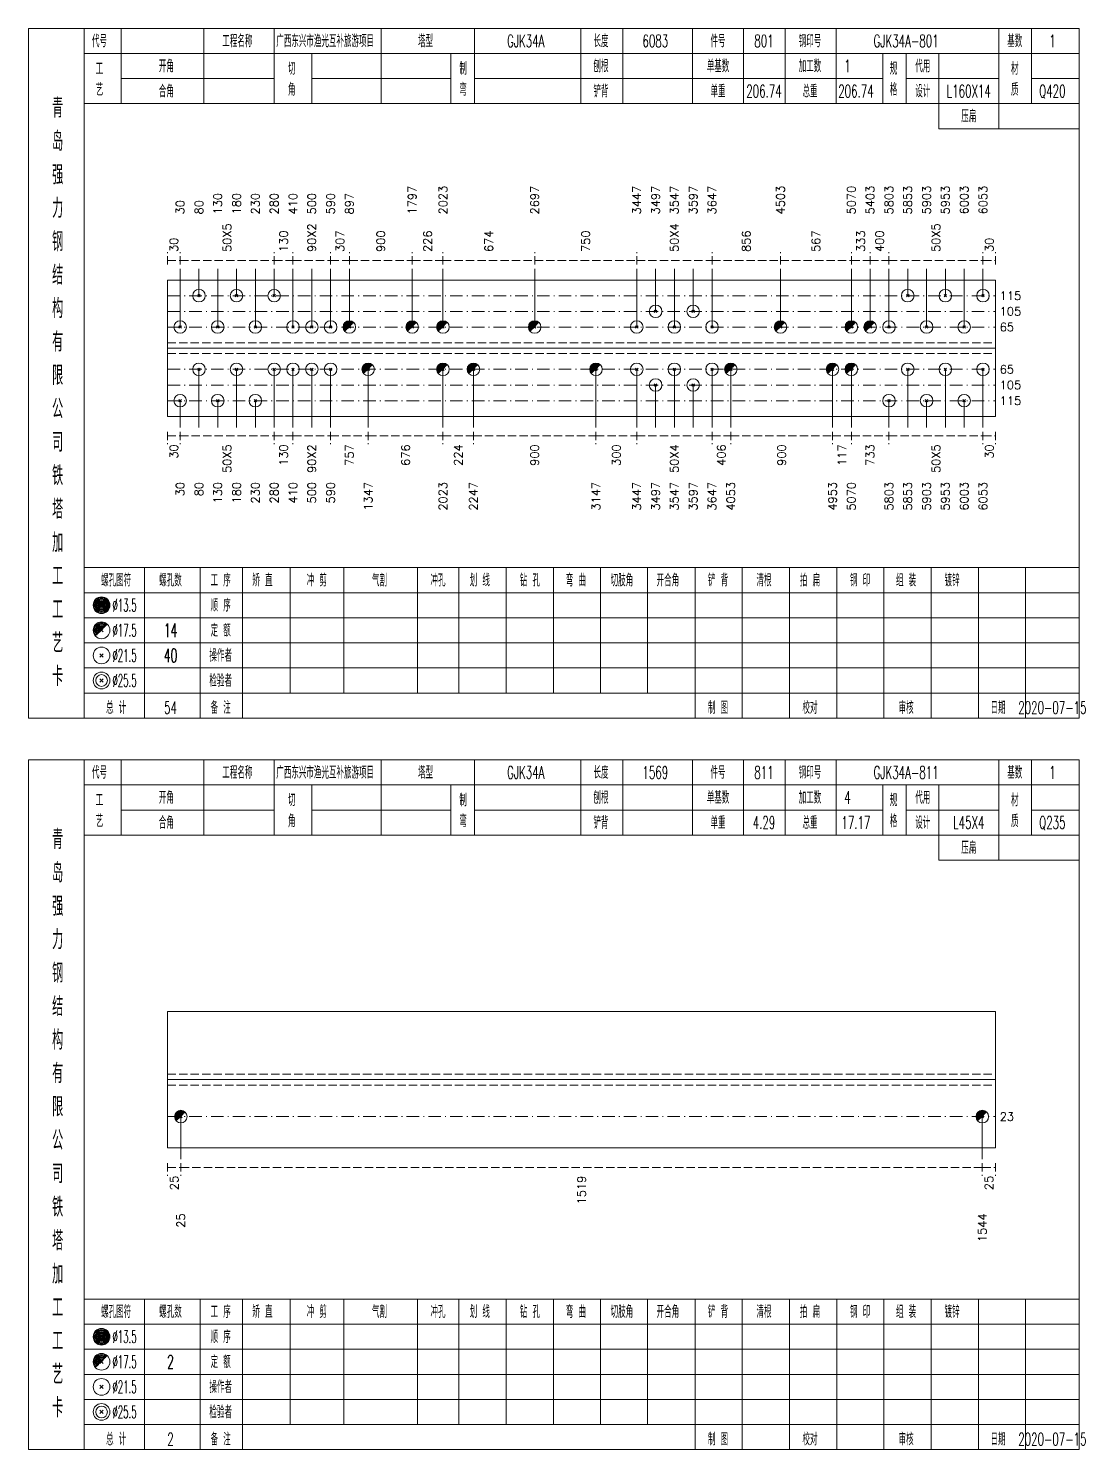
# Model space of a CAD drawing. Extents: x 0 to 2606, y -377 to 6479.
# Drawn here: x 1307 to 1559.9, y 2975 to 3315 of the extents above; entities that cross this region are included whole.
import ezdxf
from ezdxf.enums import TextEntityAlignment as Align

# ---------------------------------------------------------------- set-up
doc = ezdxf.new("R2010")
doc.units = 0
doc.header["$MEASUREMENT"] = 0
doc.linetypes.add('一点画线', pattern=[5.2, 3, -1, 0.2, -1])
doc.linetypes.add('虚线', pattern=[2.75, 2, -0.75])
doc.layers.get('0').update_dxf_attribs({"linetype": 'CONTINUOUS', "lineweight": 25})
doc.layers.add('1', color=7, linetype='CONTINUOUS', lineweight=25)
doc.layers.add('4', color=7, linetype='CONTINUOUS', lineweight=25)
doc.styles.get("Standard").update_dxf_attribs({"font": 'simplex.shx', "width": 0.7, "height": 3, "bigfont": 'gbhzfs.shx'})

msp = doc.modelspace()

# ---------------------------------------------------------------- linework, layer by layer
at = {"color": 8, "linetype": '虚线', "lineweight": 9}
for p, q in [((1340.3, 3258.5), (1340.3, 3261.5)), ((1343.3, 3258.5), (1343.3, 3261.5)), ((1343.3, 3258.5), (1343.3, 3261.5)), ((1365.8, 3258.5), (1365.8, 3261.5)), ((1365.8, 3258.5), (1365.8, 3261.5)), ((1370.3, 3258.5), (1370.3, 3261.5)), ((1370.3, 3258.5), (1370.3, 3261.5)), ((1379.3, 3258.5), (1379.3, 3261.5)), ((1379.3, 3258.5), (1379.3, 3261.5)), ((1383.8, 3258.5), (1383.8, 3261.5)), ((1383.8, 3258.5), (1383.8, 3261.5)), ((1398.82, 3258.5), (1398.82, 3261.5)), ((1398.82, 3258.5), (1398.82, 3261.5)), ((1406.18, 3258.5), (1406.18, 3261.5)), ((1406.18, 3258.5), (1406.18, 3261.5)), ((1428.13, 3258.5), (1428.13, 3261.5)), ((1428.13, 3258.5), (1428.13, 3261.5)), ((1452.56, 3258.5), (1452.56, 3261.5)), ((1452.56, 3258.5), (1452.56, 3261.5)), ((1470.56, 3258.5), (1470.56, 3261.5)), ((1470.56, 3258.5), (1470.56, 3261.5)), ((1486.95, 3258.5), (1486.95, 3261.5)), ((1486.95, 3258.5), (1486.95, 3261.5)), ((1503.9, 3258.5), (1503.9, 3261.5)), ((1503.9, 3258.5), (1503.9, 3261.5)), ((1508.4, 3258.5), (1508.4, 3261.5)), ((1508.4, 3258.5), (1508.4, 3261.5)), ((1512.9, 3258.5), (1512.9, 3261.5)), ((1512.9, 3258.5), (1512.9, 3261.5)), ((1535.4, 3258.5), (1535.4, 3261.5)), ((1535.4, 3258.5), (1535.4, 3261.5)), ((1538.4, 3258.5), (1538.4, 3261.5)), ((1340.3, 3259.5), (1343.3, 3259.5)), ((1343.3, 3259.5), (1365.8, 3259.5)), ((1365.8, 3259.5), (1370.3, 3259.5)), ((1370.3, 3259.5), (1379.3, 3259.5)), ((1379.3, 3259.5), (1383.8, 3259.5)), ((1383.8, 3259.5), (1398.82, 3259.5)), ((1398.82, 3259.5), (1406.18, 3259.5)), ((1406.18, 3259.5), (1428.13, 3259.5)), ((1428.13, 3259.5), (1452.56, 3259.5)), ((1452.56, 3259.5), (1470.56, 3259.5)), ((1470.56, 3259.5), (1486.95, 3259.5)), ((1486.95, 3259.5), (1503.9, 3259.5)), ((1503.9, 3259.5), (1508.4, 3259.5)), ((1508.4, 3259.5), (1512.9, 3259.5)), ((1512.9, 3259.5), (1535.4, 3259.5)), ((1535.4, 3259.5), (1538.4, 3259.5)), ((1340.3, 3218.5), (1340.3, 3215.5)), ((1340.3, 3217.5), (1343.3, 3217.5)), ((1343.3, 3218.5), (1343.3, 3215.5)), ((1343.3, 3218.5), (1343.3, 3215.5)), ((1343.3, 3217.5), (1365.8, 3217.5)), ((1365.8, 3218.5), (1365.8, 3215.5)), ((1365.8, 3218.5), (1365.8, 3215.5)), ((1365.8, 3217.5), (1370.3, 3217.5)), ((1370.3, 3218.5), (1370.3, 3215.5)), ((1370.3, 3218.5), (1370.3, 3215.5)), ((1370.3, 3217.5), (1379.3, 3217.5)), ((1379.3, 3218.5), (1379.3, 3215.5)), ((1379.3, 3218.5), (1379.3, 3215.5)), ((1379.3, 3217.5), (1388.3, 3217.5)), ((1388.3, 3218.5), (1388.3, 3215.5)), ((1388.3, 3218.5), (1388.3, 3215.5)), ((1388.3, 3217.5), (1406.18, 3217.5)), ((1406.18, 3218.5), (1406.18, 3215.5)), ((1406.18, 3218.5), (1406.18, 3215.5)), ((1406.18, 3217.5), (1413.48, 3217.5)), ((1413.48, 3218.5), (1413.48, 3215.5)), ((1413.48, 3218.5), (1413.48, 3215.5)), ((1413.48, 3217.5), (1442.79, 3217.5)), ((1442.79, 3218.5), (1442.79, 3215.5)), ((1442.79, 3218.5), (1442.79, 3215.5)), ((1442.79, 3217.5), (1452.56, 3217.5)), ((1452.56, 3218.5), (1452.56, 3215.5)), ((1452.56, 3218.5), (1452.56, 3215.5)), ((1452.56, 3217.5), (1470.56, 3217.5)), ((1470.56, 3218.5), (1470.56, 3215.5)), ((1470.56, 3218.5), (1470.56, 3215.5)), ((1470.56, 3217.5), (1475.06, 3217.5)), ((1475.06, 3218.5), (1475.06, 3215.5)), ((1475.06, 3218.5), (1475.06, 3215.5)), ((1475.06, 3217.5), (1499.4, 3217.5)), ((1499.4, 3218.5), (1499.4, 3215.5)), ((1499.4, 3218.5), (1499.4, 3215.5)), ((1499.4, 3217.5), (1503.9, 3217.5)), ((1503.9, 3218.5), (1503.9, 3215.5)), ((1503.9, 3218.5), (1503.9, 3215.5)), ((1503.9, 3217.5), (1512.9, 3217.5)), ((1512.9, 3218.5), (1512.9, 3215.5)), ((1512.9, 3218.5), (1512.9, 3215.5)), ((1512.9, 3217.5), (1535.4, 3217.5)), ((1535.4, 3218.5), (1535.4, 3215.5)), ((1535.4, 3218.5), (1535.4, 3215.5)), ((1535.4, 3217.5), (1538.4, 3217.5)), ((1538.4, 3218.5), (1538.4, 3215.5)), ((1340.3, 3043.5), (1340.3, 3040.5)), ((1343.46, 3043.5), (1343.46, 3040.5)), ((1343.46, 3043.5), (1343.46, 3040.5)), ((1535.24, 3043.5), (1535.24, 3040.5)), ((1535.24, 3043.5), (1535.24, 3040.5)), ((1538.4, 3043.5), (1538.4, 3040.5)), ((1340.3, 3042.5), (1343.46, 3042.5)), ((1343.46, 3042.5), (1535.24, 3042.5)), ((1535.24, 3042.5), (1538.4, 3042.5))]:
    msp.add_line(p, q, dxfattribs=at)
at = {"color": 7, "linetype": 'Continuous', "lineweight": 13}
for p, q in [((1343.3, 3243.56), (1343.3, 3257.5)), ((1347.8, 3251.06), (1347.8, 3257.5)), ((1352.3, 3243.56), (1352.3, 3257.5)), ((1356.8, 3251.06), (1356.8, 3257.5)), ((1361.3, 3243.56), (1361.3, 3257.5)), ((1365.8, 3251.06), (1365.8, 3257.5)), ((1370.3, 3243.56), (1370.3, 3257.5)), ((1374.8, 3243.56), (1374.8, 3257.5)), ((1379.3, 3243.56), (1379.3, 3257.5)), ((1383.8, 3243.56), (1383.8, 3257.5)), ((1398.82, 3243.56), (1398.82, 3257.5)), ((1406.18, 3243.56), (1406.18, 3257.5)), ((1428.13, 3243.56), (1428.13, 3257.5)), ((1452.56, 3243.56), (1452.56, 3257.5)), ((1457.06, 3247.31), (1457.06, 3257.5)), ((1461.56, 3243.56), (1461.56, 3257.5)), ((1466.06, 3247.31), (1466.06, 3257.5)), ((1470.56, 3243.56), (1470.56, 3257.5)), ((1486.95, 3243.56), (1486.95, 3257.5)), ((1503.9, 3243.56), (1503.9, 3257.5)), ((1508.4, 3243.56), (1508.4, 3257.5)), ((1512.9, 3243.56), (1512.9, 3257.5)), ((1517.4, 3251.06), (1517.4, 3257.5)), ((1521.9, 3243.56), (1521.9, 3257.5)), ((1526.4, 3251.06), (1526.4, 3257.5)), ((1530.9, 3243.56), (1530.9, 3257.5)), ((1535.4, 3251.06), (1535.4, 3257.5)), ((1347.5, 3250.76), (1348.1, 3251.36)), ((1348.1, 3250.76), (1347.5, 3251.36)), ((1356.5, 3250.76), (1357.1, 3251.36)), ((1357.1, 3250.76), (1356.5, 3251.36)), ((1365.5, 3250.76), (1366.1, 3251.36)), ((1366.1, 3250.76), (1365.5, 3251.36)), ((1517.1, 3250.76), (1517.7, 3251.36)), ((1517.7, 3250.76), (1517.1, 3251.36)), ((1526.1, 3250.76), (1526.7, 3251.36)), ((1526.7, 3250.76), (1526.1, 3251.36)), ((1535.1, 3250.76), (1535.7, 3251.36)), ((1535.7, 3250.76), (1535.1, 3251.36)), ((1456.76, 3247.01), (1457.36, 3247.61)), ((1457.36, 3247.01), (1456.76, 3247.61)), ((1465.76, 3247.01), (1466.36, 3247.61)), ((1466.36, 3247.01), (1465.76, 3247.61)), ((1343, 3243.26), (1343.6, 3243.86)), ((1343.6, 3243.26), (1343, 3243.86)), ((1352, 3243.26), (1352.6, 3243.86)), ((1352.6, 3243.26), (1352, 3243.86)), ((1361, 3243.26), (1361.6, 3243.86)), ((1361.6, 3243.26), (1361, 3243.86)), ((1370, 3243.26), (1370.6, 3243.86)), ((1370.6, 3243.26), (1370, 3243.86)), ((1374.5, 3243.26), (1375.1, 3243.86)), ((1375.1, 3243.26), (1374.5, 3243.86)), ((1379, 3243.26), (1379.6, 3243.86)), ((1379.6, 3243.26), (1379, 3243.86)), ((1452.26, 3243.26), (1452.86, 3243.86)), ((1452.86, 3243.26), (1452.26, 3243.86)), ((1461.26, 3243.26), (1461.86, 3243.86)), ((1461.86, 3243.26), (1461.26, 3243.86)), ((1470.26, 3243.26), (1470.86, 3243.86)), ((1470.86, 3243.26), (1470.26, 3243.86)), ((1512.6, 3243.26), (1513.2, 3243.86)), ((1513.2, 3243.26), (1512.6, 3243.86)), ((1521.6, 3243.26), (1522.2, 3243.86)), ((1522.2, 3243.26), (1521.6, 3243.86)), ((1530.6, 3243.26), (1531.2, 3243.86)), ((1531.2, 3243.26), (1530.6, 3243.86)), ((1347.8, 3233.44), (1347.8, 3219.5)), ((1356.8, 3233.44), (1356.8, 3219.5)), ((1365.8, 3233.44), (1365.8, 3219.5)), ((1370.3, 3233.44), (1370.3, 3219.5)), ((1374.8, 3233.44), (1374.8, 3219.5)), ((1379.3, 3233.44), (1379.3, 3219.5)), ((1388.3, 3233.44), (1388.3, 3219.5)), ((1406.18, 3233.44), (1406.18, 3219.5)), ((1413.48, 3233.44), (1413.48, 3219.5)), ((1442.79, 3233.44), (1442.79, 3219.5)), ((1452.56, 3233.44), (1452.56, 3219.5)), ((1461.56, 3233.44), (1461.56, 3219.5)), ((1470.56, 3233.44), (1470.56, 3219.5)), ((1475.06, 3233.44), (1475.06, 3219.5)), ((1499.4, 3233.44), (1499.4, 3219.5)), ((1503.9, 3233.44), (1503.9, 3219.5)), ((1517.4, 3233.44), (1517.4, 3219.5)), ((1526.4, 3233.44), (1526.4, 3219.5)), ((1535.4, 3233.44), (1535.4, 3219.5)), ((1457.06, 3229.69), (1457.06, 3219.5)), ((1466.06, 3229.69), (1466.06, 3219.5)), ((1343.3, 3225.94), (1343.3, 3219.5)), ((1352.3, 3225.94), (1352.3, 3219.5)), ((1361.3, 3225.94), (1361.3, 3219.5)), ((1512.9, 3225.94), (1512.9, 3219.5)), ((1521.9, 3225.94), (1521.9, 3219.5)), ((1530.9, 3225.94), (1530.9, 3219.5)), ((1343.46, 3054.67), (1343.46, 3044.5)), ((1535.24, 3054.67), (1535.24, 3044.5))]:
    msp.add_line(p, q, dxfattribs=at)
at = {"color": 7, "linetype": 'Continuous', "lineweight": 18}
for p, q in [((1340.3, 3254.81), (1340.3, 3222.19)), ((1340.3, 3254.81), (1538.4, 3254.81)), ((1538.4, 3254.81), (1538.4, 3222.19)), ((1340.3, 3238.5), (1538.4, 3238.5)), ((1340.3, 3079.83), (1340.3, 3047.17)), ((1340.3, 3079.83), (1538.4, 3079.83)), ((1538.4, 3079.83), (1538.4, 3047.17)), ((1340.3, 3063.5), (1538.4, 3063.5))]:
    msp.add_line(p, q, dxfattribs=at)
at = {"color": 3, "linetype": '一点画线', "lineweight": 13}
for p, q in [((1340.3, 3251.06), (1538.4, 3251.06)), ((1340.3, 3247.31), (1538.4, 3247.31)), ((1340.3, 3243.56), (1538.4, 3243.56)), ((1340.3, 3233.44), (1538.4, 3233.44)), ((1340.3, 3229.69), (1538.4, 3229.69)), ((1340.3, 3225.94), (1538.4, 3225.94)), ((1340.3, 3054.67), (1538.4, 3054.67))]:
    msp.add_line(p, q, dxfattribs=at)
at = {"color": 7, "linetype": 'Continuous', "lineweight": 0}
for p, q in [((1383.5, 3243.26), (1384.1, 3243.86)), ((1383.5, 3243.86), (1384.1, 3243.26)), ((1398.52, 3243.26), (1399.12, 3243.86)), ((1398.52, 3243.86), (1399.12, 3243.26)), ((1405.88, 3243.26), (1406.48, 3243.86)), ((1405.88, 3243.86), (1406.48, 3243.26)), ((1427.83, 3243.26), (1428.43, 3243.86)), ((1427.83, 3243.86), (1428.43, 3243.26)), ((1486.65, 3243.26), (1487.25, 3243.86)), ((1486.65, 3243.86), (1487.25, 3243.26)), ((1503.6, 3243.26), (1504.2, 3243.86)), ((1503.6, 3243.86), (1504.2, 3243.26)), ((1508.1, 3243.26), (1508.7, 3243.86)), ((1508.1, 3243.86), (1508.7, 3243.26))]:
    msp.add_line(p, q, dxfattribs=at)
at = {"color": 1, "linetype": '虚线', "lineweight": 18}
for p, q in [((1340.3, 3239.81), (1538.4, 3239.81)), ((1340.3, 3237.19), (1538.4, 3237.19)), ((1340.3, 3064.83), (1538.4, 3064.83)), ((1340.3, 3062.17), (1538.4, 3062.17))]:
    msp.add_line(p, q, dxfattribs=at)
at = {"color": 7, "linetype": 'Continuous', "lineweight": 13}
for centre in [(1347.8, 3251.06), (1356.8, 3251.06), (1365.8, 3251.06), (1517.4, 3251.06), (1526.4, 3251.06), (1535.4, 3251.06), (1457.06, 3247.31), (1466.06, 3247.31), (1343.3, 3243.56), (1352.3, 3243.56), (1361.3, 3243.56), (1370.3, 3243.56), (1374.8, 3243.56), (1379.3, 3243.56), (1383.8, 3243.56), (1398.82, 3243.56), (1406.18, 3243.56), (1428.13, 3243.56), (1452.56, 3243.56), (1461.56, 3243.56), (1470.56, 3243.56), (1486.95, 3243.56), (1503.9, 3243.56), (1508.4, 3243.56), (1512.9, 3243.56), (1521.9, 3243.56), (1530.9, 3243.56)]:
    msp.add_circle(centre, 1.5, dxfattribs=at)
for centre, radius in [((1383.8, 3243.56), 1.35), ((1383.8, 3243.56), 1.2), ((1383.8, 3243.56), 1.05), ((1383.8, 3243.56), 0.9), ((1383.8, 3243.56), 0.75), ((1383.8, 3243.56), 0.6), ((1383.8, 3243.56), 0.45), ((1383.8, 3243.56), 0.3), ((1383.8, 3243.56), 0.15), ((1398.82, 3243.56), 1.35), ((1398.82, 3243.56), 1.2), ((1398.82, 3243.56), 1.05), ((1398.82, 3243.56), 0.9), ((1398.82, 3243.56), 0.75), ((1398.82, 3243.56), 0.6), ((1398.82, 3243.56), 0.45), ((1398.82, 3243.56), 0.3), ((1398.82, 3243.56), 0.15), ((1406.18, 3243.56), 1.35), ((1406.18, 3243.56), 1.2), ((1406.18, 3243.56), 1.05), ((1406.18, 3243.56), 0.9), ((1406.18, 3243.56), 0.75), ((1406.18, 3243.56), 0.6), ((1406.18, 3243.56), 0.45), ((1406.18, 3243.56), 0.3), ((1406.18, 3243.56), 0.15), ((1428.13, 3243.56), 1.35), ((1428.13, 3243.56), 1.2), ((1428.13, 3243.56), 1.05), ((1428.13, 3243.56), 0.9), ((1428.13, 3243.56), 0.75), ((1428.13, 3243.56), 0.6), ((1428.13, 3243.56), 0.45), ((1428.13, 3243.56), 0.3), ((1428.13, 3243.56), 0.15), ((1486.95, 3243.56), 1.35), ((1486.95, 3243.56), 1.2), ((1486.95, 3243.56), 1.05), ((1486.95, 3243.56), 0.9), ((1486.95, 3243.56), 0.75), ((1486.95, 3243.56), 0.6), ((1486.95, 3243.56), 0.45), ((1486.95, 3243.56), 0.3), ((1486.95, 3243.56), 0.15), ((1503.9, 3243.56), 1.35), ((1503.9, 3243.56), 1.2), ((1503.9, 3243.56), 1.05), ((1503.9, 3243.56), 0.9), ((1503.9, 3243.56), 0.75), ((1503.9, 3243.56), 0.6), ((1503.9, 3243.56), 0.45), ((1503.9, 3243.56), 0.3), ((1503.9, 3243.56), 0.15), ((1508.4, 3243.56), 1.35), ((1508.4, 3243.56), 1.2), ((1508.4, 3243.56), 1.05), ((1508.4, 3243.56), 0.9), ((1508.4, 3243.56), 0.75), ((1508.4, 3243.56), 0.6), ((1508.4, 3243.56), 0.45), ((1508.4, 3243.56), 0.3), ((1508.4, 3243.56), 0.15)]:
    msp.add_arc(centre, radius, 45, 225, dxfattribs=at)
at = {"layer": '1', "color": 7, "linetype": 'Continuous', "lineweight": 13}
for p, q in [((1347.5, 3233.14), (1348.1, 3233.74)), ((1348.1, 3233.14), (1347.5, 3233.74)), ((1356.5, 3233.14), (1357.1, 3233.74)), ((1357.1, 3233.14), (1356.5, 3233.74)), ((1365.5, 3233.14), (1366.1, 3233.74)), ((1366.1, 3233.14), (1365.5, 3233.74)), ((1370, 3233.14), (1370.6, 3233.74)), ((1370.6, 3233.14), (1370, 3233.74)), ((1374.5, 3233.14), (1375.1, 3233.74)), ((1375.1, 3233.14), (1374.5, 3233.74)), ((1379, 3233.14), (1379.6, 3233.74)), ((1379.6, 3233.14), (1379, 3233.74)), ((1452.26, 3233.14), (1452.86, 3233.74)), ((1452.86, 3233.14), (1452.26, 3233.74)), ((1461.26, 3233.14), (1461.86, 3233.74)), ((1461.86, 3233.14), (1461.26, 3233.74)), ((1470.26, 3233.14), (1470.86, 3233.74)), ((1470.86, 3233.14), (1470.26, 3233.74)), ((1517.1, 3233.14), (1517.7, 3233.74)), ((1517.7, 3233.14), (1517.1, 3233.74)), ((1526.1, 3233.14), (1526.7, 3233.74)), ((1526.7, 3233.14), (1526.1, 3233.74)), ((1535.1, 3233.14), (1535.7, 3233.74)), ((1535.7, 3233.14), (1535.1, 3233.74)), ((1456.76, 3229.39), (1457.36, 3229.99)), ((1457.36, 3229.39), (1456.76, 3229.99)), ((1465.76, 3229.39), (1466.36, 3229.99)), ((1466.36, 3229.39), (1465.76, 3229.99)), ((1343, 3225.64), (1343.6, 3226.24)), ((1343.6, 3225.64), (1343, 3226.24)), ((1352, 3225.64), (1352.6, 3226.24)), ((1352.6, 3225.64), (1352, 3226.24)), ((1361, 3225.64), (1361.6, 3226.24)), ((1361.6, 3225.64), (1361, 3226.24)), ((1512.6, 3225.64), (1513.2, 3226.24)), ((1513.2, 3225.64), (1512.6, 3226.24)), ((1521.6, 3225.64), (1522.2, 3226.24)), ((1522.2, 3225.64), (1521.6, 3226.24)), ((1530.6, 3225.64), (1531.2, 3226.24)), ((1531.2, 3225.64), (1530.6, 3226.24))]:
    msp.add_line(p, q, dxfattribs=at)
at = {"layer": '1', "color": 7, "linetype": 'Continuous', "lineweight": 0}
for p, q in [((1388, 3233.14), (1388.6, 3233.74)), ((1388, 3233.74), (1388.6, 3233.14)), ((1405.88, 3233.14), (1406.48, 3233.74)), ((1405.88, 3233.74), (1406.48, 3233.14)), ((1413.18, 3233.14), (1413.78, 3233.74)), ((1413.18, 3233.74), (1413.78, 3233.14)), ((1442.49, 3233.14), (1443.09, 3233.74)), ((1442.49, 3233.74), (1443.09, 3233.14)), ((1474.76, 3233.14), (1475.36, 3233.74)), ((1474.76, 3233.74), (1475.36, 3233.14)), ((1499.1, 3233.14), (1499.7, 3233.74)), ((1499.1, 3233.74), (1499.7, 3233.14)), ((1503.6, 3233.14), (1504.2, 3233.74)), ((1503.6, 3233.74), (1504.2, 3233.14)), ((1343.16, 3054.37), (1343.76, 3054.97)), ((1343.16, 3054.97), (1343.76, 3054.37)), ((1534.94, 3054.37), (1535.54, 3054.97)), ((1534.94, 3054.97), (1535.54, 3054.37))]:
    msp.add_line(p, q, dxfattribs=at)
at = {"layer": '1', "color": 7, "linetype": 'Continuous', "lineweight": 18}
for p, q in [((1340.3, 3222.19), (1538.4, 3222.19)), ((1340.3, 3047.17), (1538.4, 3047.17))]:
    msp.add_line(p, q, dxfattribs=at)
at = {"layer": '1', "color": 7, "linetype": 'Continuous', "lineweight": 13}
for centre in [(1347.8, 3233.44), (1356.8, 3233.44), (1365.8, 3233.44), (1370.3, 3233.44), (1374.8, 3233.44), (1379.3, 3233.44), (1388.3, 3233.44), (1406.18, 3233.44), (1413.48, 3233.44), (1442.79, 3233.44), (1452.56, 3233.44), (1461.56, 3233.44), (1470.56, 3233.44), (1475.06, 3233.44), (1499.4, 3233.44), (1503.9, 3233.44), (1517.4, 3233.44), (1526.4, 3233.44), (1535.4, 3233.44), (1457.06, 3229.69), (1466.06, 3229.69), (1343.3, 3225.94), (1352.3, 3225.94), (1361.3, 3225.94), (1512.9, 3225.94), (1521.9, 3225.94), (1530.9, 3225.94), (1343.46, 3054.67), (1535.24, 3054.67)]:
    msp.add_circle(centre, 1.5, dxfattribs=at)
for centre, radius in [((1388.3, 3233.44), 1.35), ((1388.3, 3233.44), 1.2), ((1388.3, 3233.44), 1.05), ((1388.3, 3233.44), 0.9), ((1388.3, 3233.44), 0.75), ((1388.3, 3233.44), 0.6), ((1388.3, 3233.44), 0.45), ((1388.3, 3233.44), 0.3), ((1388.3, 3233.44), 0.15), ((1406.18, 3233.44), 1.35), ((1406.18, 3233.44), 1.2), ((1406.18, 3233.44), 1.05), ((1406.18, 3233.44), 0.9), ((1406.18, 3233.44), 0.75), ((1406.18, 3233.44), 0.6), ((1406.18, 3233.44), 0.45), ((1406.18, 3233.44), 0.3), ((1406.18, 3233.44), 0.15), ((1413.48, 3233.44), 1.35), ((1413.48, 3233.44), 1.2), ((1413.48, 3233.44), 1.05), ((1413.48, 3233.44), 0.9), ((1413.48, 3233.44), 0.75), ((1413.48, 3233.44), 0.6), ((1413.48, 3233.44), 0.45), ((1413.48, 3233.44), 0.3), ((1413.48, 3233.44), 0.15), ((1442.79, 3233.44), 1.35), ((1442.79, 3233.44), 1.2), ((1442.79, 3233.44), 1.05), ((1442.79, 3233.44), 0.9), ((1442.79, 3233.44), 0.75), ((1442.79, 3233.44), 0.6), ((1442.79, 3233.44), 0.45), ((1442.79, 3233.44), 0.3), ((1442.79, 3233.44), 0.15), ((1475.06, 3233.44), 1.35), ((1475.06, 3233.44), 1.2), ((1475.06, 3233.44), 1.05), ((1475.06, 3233.44), 0.9), ((1475.06, 3233.44), 0.75), ((1475.06, 3233.44), 0.6), ((1475.06, 3233.44), 0.45), ((1475.06, 3233.44), 0.3), ((1475.06, 3233.44), 0.15), ((1499.4, 3233.44), 1.35), ((1499.4, 3233.44), 1.2), ((1499.4, 3233.44), 1.05), ((1499.4, 3233.44), 0.9), ((1499.4, 3233.44), 0.75), ((1499.4, 3233.44), 0.6), ((1499.4, 3233.44), 0.45), ((1499.4, 3233.44), 0.3), ((1499.4, 3233.44), 0.15), ((1503.9, 3233.44), 1.35), ((1503.9, 3233.44), 1.2), ((1503.9, 3233.44), 1.05), ((1503.9, 3233.44), 0.9), ((1503.9, 3233.44), 0.75), ((1503.9, 3233.44), 0.6), ((1503.9, 3233.44), 0.45), ((1503.9, 3233.44), 0.3), ((1503.9, 3233.44), 0.15), ((1343.46, 3054.67), 1.35), ((1343.46, 3054.67), 1.2), ((1343.46, 3054.67), 1.05), ((1343.46, 3054.67), 0.9), ((1343.46, 3054.67), 0.75), ((1343.46, 3054.67), 0.6), ((1343.46, 3054.67), 0.45), ((1343.46, 3054.67), 0.3), ((1343.46, 3054.67), 0.15), ((1535.24, 3054.67), 1.35), ((1535.24, 3054.67), 1.2), ((1535.24, 3054.67), 1.05), ((1535.24, 3054.67), 0.9), ((1535.24, 3054.67), 0.75), ((1535.24, 3054.67), 0.6), ((1535.24, 3054.67), 0.45), ((1535.24, 3054.67), 0.3), ((1535.24, 3054.67), 0.15)]:
    msp.add_arc(centre, radius, 45, 225, dxfattribs=at)
at = {"layer": '4', "color": 1, "linetype": 'Continuous', "lineweight": 18}
for p, q in [((1320.3, 3150), (1320.3, 3315)), ((1329.2, 3297), (1329.2, 3315)), ((1349, 3297), (1349, 3315)), ((1365.8, 3297), (1365.8, 3315)), ((1391.4, 3297), (1391.4, 3315)), ((1413.7, 3297), (1413.7, 3315)), ((1439.2, 3297), (1439.2, 3315)), ((1449.2, 3297), (1449.2, 3315)), ((1465.9, 3297), (1465.9, 3315)), ((1478.1, 3297), (1478.1, 3315)), ((1488.1, 3297), (1488.1, 3315)), ((1500.3, 3297), (1500.3, 3315)), ((1539.2, 3291), (1539.2, 3315)), ((1547, 3297), (1547, 3315)), ((1320.3, 3309), (1558.4, 3309)), ((1374.8, 3297), (1374.8, 3309)), ((1408.1, 3297), (1408.1, 3309)), ((1511.4, 3297), (1511.4, 3309)), ((1517, 3297), (1517, 3309)), ((1524.8, 3291), (1524.8, 3309)), ((1329.2, 3303), (1365.8, 3303)), ((1374.8, 3303), (1408.1, 3303)), ((1413.7, 3303), (1511.4, 3303)), ((1517, 3303), (1539.2, 3303)), ((1547, 3303), (1558.4, 3303)), ((1320.3, 3297), (1558.4, 3297)), ((1524.8, 3291), (1558.4, 3291)), ((1320.3, 3186), (1558.4, 3186)), ((1334.8, 3150), (1334.8, 3186)), ((1348.1, 3150), (1348.1, 3186)), ((1358.2, 3150), (1358.2, 3186)), ((1369.6, 3156), (1369.6, 3186)), ((1382.5, 3156), (1382.5, 3186)), ((1400.1, 3156), (1400.1, 3186)), ((1410, 3156), (1410, 3186)), ((1421.3, 3156), (1421.3, 3186)), ((1432.6, 3156), (1432.6, 3186)), ((1443.9, 3156), (1443.9, 3186)), ((1455.1, 3156), (1455.1, 3186)), ((1466.5, 3156), (1466.5, 3186)), ((1477.8, 3156), (1477.8, 3186)), ((1489.1, 3156), (1489.1, 3186)), ((1500.4, 3156), (1500.4, 3186)), ((1511.7, 3156), (1511.7, 3186)), ((1523, 3156), (1523, 3186)), ((1534.3, 3156), (1534.3, 3186)), ((1545.6, 3156), (1545.6, 3186)), ((1320.3, 3180), (1558.4, 3180)), ((1320.3, 3174), (1558.4, 3174)), ((1320.3, 3168), (1558.4, 3168)), ((1320.3, 3162), (1558.4, 3162)), ((1320.3, 3156), (1558.4, 3156)), ((1466.5, 3150), (1466.5, 3156)), ((1477.8, 3150), (1477.8, 3156)), ((1489.1, 3150), (1489.1, 3156)), ((1500.4, 3150), (1500.4, 3156)), ((1511.7, 3150), (1511.7, 3156)), ((1523, 3150), (1523, 3156)), ((1534.3, 3150), (1534.3, 3156)), ((1545.6, 3150), (1545.6, 3156)), ((1320.3, 2975), (1320.3, 3140)), ((1329.2, 3122), (1329.2, 3140)), ((1349, 3122), (1349, 3140)), ((1365.8, 3122), (1365.8, 3140)), ((1391.4, 3122), (1391.4, 3140)), ((1413.7, 3122), (1413.7, 3140)), ((1439.2, 3122), (1439.2, 3140)), ((1449.2, 3122), (1449.2, 3140)), ((1465.9, 3122), (1465.9, 3140)), ((1478.1, 3122), (1478.1, 3140)), ((1488.1, 3122), (1488.1, 3140)), ((1500.3, 3122), (1500.3, 3140)), ((1539.2, 3116), (1539.2, 3140)), ((1547, 3122), (1547, 3140)), ((1320.3, 3134), (1558.4, 3134)), ((1374.8, 3122), (1374.8, 3134)), ((1408.1, 3122), (1408.1, 3134)), ((1511.4, 3122), (1511.4, 3134)), ((1517, 3122), (1517, 3134)), ((1524.8, 3116), (1524.8, 3134)), ((1329.2, 3128), (1365.8, 3128)), ((1374.8, 3128), (1408.1, 3128)), ((1413.7, 3128), (1511.4, 3128)), ((1517, 3128), (1539.2, 3128)), ((1547, 3128), (1558.4, 3128)), ((1320.3, 3122), (1558.4, 3122)), ((1524.8, 3116), (1558.4, 3116)), ((1320.3, 3011), (1558.4, 3011)), ((1334.8, 2975), (1334.8, 3011)), ((1348.1, 2975), (1348.1, 3011)), ((1358.2, 2975), (1358.2, 3011)), ((1369.6, 2981), (1369.6, 3011)), ((1382.5, 2981), (1382.5, 3011)), ((1400.1, 2981), (1400.1, 3011)), ((1410, 2981), (1410, 3011)), ((1421.3, 2981), (1421.3, 3011)), ((1432.6, 2981), (1432.6, 3011)), ((1443.9, 2981), (1443.9, 3011)), ((1455.1, 2981), (1455.1, 3011)), ((1466.5, 2981), (1466.5, 3011)), ((1477.8, 2981), (1477.8, 3011)), ((1489.1, 2981), (1489.1, 3011)), ((1500.4, 2981), (1500.4, 3011)), ((1511.7, 2981), (1511.7, 3011)), ((1523, 2981), (1523, 3011)), ((1534.3, 2981), (1534.3, 3011)), ((1545.6, 2981), (1545.6, 3011)), ((1320.3, 3005), (1558.4, 3005)), ((1320.3, 2999), (1558.4, 2999)), ((1320.3, 2993), (1558.4, 2993)), ((1320.3, 2987), (1558.4, 2987)), ((1320.3, 2981), (1558.4, 2981)), ((1466.5, 2975), (1466.5, 2981)), ((1477.8, 2975), (1477.8, 2981)), ((1489.1, 2975), (1489.1, 2981)), ((1500.4, 2975), (1500.4, 2981)), ((1511.7, 2975), (1511.7, 2981)), ((1523, 2975), (1523, 2981)), ((1534.3, 2975), (1534.3, 2981)), ((1545.6, 2975), (1545.6, 2981))]:
    msp.add_line(p, q, dxfattribs=at)
at = {"layer": '4', "color": 7, "linetype": 'Continuous', "lineweight": 13}
for p, q in [((1324.3, 3176.8), (1324.7, 3177.2)), ((1324.7, 3176.8), (1324.3, 3177.2)), ((1324.1, 3164.6), (1324.9, 3165.4)), ((1324.9, 3164.6), (1324.1, 3165.4)), ((1324.1, 3158.6), (1324.9, 3159.4)), ((1324.9, 3158.6), (1324.1, 3159.4)), ((1324.3, 3001.8), (1324.7, 3002.2)), ((1324.7, 3001.8), (1324.3, 3002.2)), ((1324.1, 2989.6), (1324.9, 2990.4)), ((1324.9, 2989.6), (1324.1, 2990.4)), ((1324.1, 2983.6), (1324.9, 2984.4)), ((1324.9, 2983.6), (1324.1, 2984.4))]:
    msp.add_line(p, q, dxfattribs=at)
at = {"layer": '4', "color": 7, "linetype": 'Continuous', "lineweight": 0}
for p, q in [((1324.1, 3170.6), (1324.9, 3171.4)), ((1324.1, 3171.4), (1324.9, 3170.6)), ((1324.1, 2995.6), (1324.9, 2996.4)), ((1324.1, 2996.4), (1324.9, 2995.6))]:
    msp.add_line(p, q, dxfattribs=at)
at = {"layer": '4', "color": 1, "linetype": 'Continuous', "lineweight": 18}
for points in [[(1307, 3315), (1307, 3150), (1558.4, 3150), (1558.4, 3315)], [(1307, 3140), (1307, 2975), (1558.4, 2975), (1558.4, 3140)]]:
    msp.add_lwpolyline(points, close=True, dxfattribs=at)
at = {"layer": '4', "color": 7, "linetype": 'Continuous', "lineweight": 13}
for centre, radius in [((1324.5, 3177), 2), ((1324.5, 3177), 1.8), ((1324.5, 3177), 1.6), ((1324.5, 3177), 1.4), ((1324.5, 3177), 1.2), ((1324.5, 3177), 1), ((1324.5, 3177), 0.8), ((1324.5, 3177), 0.6), ((1324.5, 3177), 0.4), ((1324.5, 3177), 0.2), ((1324.5, 3171), 2), ((1324.5, 3165), 2), ((1324.5, 3159), 2), ((1324.5, 3159), 1.4), ((1324.5, 3002), 2), ((1324.5, 3002), 1.8), ((1324.5, 3002), 1.6), ((1324.5, 3002), 1.4), ((1324.5, 3002), 1.2), ((1324.5, 3002), 1), ((1324.5, 3002), 0.8), ((1324.5, 3002), 0.6), ((1324.5, 3002), 0.4), ((1324.5, 3002), 0.2), ((1324.5, 2996), 2), ((1324.5, 2990), 2), ((1324.5, 2984), 2), ((1324.5, 2984), 1.4)]:
    msp.add_circle(centre, radius, dxfattribs=at)
for centre, radius in [((1324.5, 3171), 1.8), ((1324.5, 3171), 1.6), ((1324.5, 3171), 1.4), ((1324.5, 3171), 1.2), ((1324.5, 3171), 1), ((1324.5, 3171), 0.8), ((1324.5, 3171), 0.6), ((1324.5, 3171), 0.4), ((1324.5, 3171), 0.2), ((1324.5, 2996), 1.8), ((1324.5, 2996), 1.6), ((1324.5, 2996), 1.4), ((1324.5, 2996), 1.2), ((1324.5, 2996), 1), ((1324.5, 2996), 0.8), ((1324.5, 2996), 0.6), ((1324.5, 2996), 0.4), ((1324.5, 2996), 0.2)]:
    msp.add_arc(centre, radius, 45, 225, dxfattribs=at)

# ---------------------------------------------------------------- texts
at = {"color": 7, "linetype": 'Continuous', "lineweight": 13}
for s, p in [('130', (1352.3, 3270.5)), ('180', (1356.8, 3270.5)), ('230', (1361.3, 3270.5)), ('280', (1365.8, 3270.5)), ('410', (1370.3, 3270.5)), ('500', (1374.8, 3270.5)), ('590', (1379.3, 3270.5)), ('897', (1383.8, 3270.5)), ('1797', (1398.82, 3270.5)), ('2023', (1406.18, 3270.5)), ('2697', (1428.13, 3270.5)), ('3447', (1452.56, 3270.5)), ('3497', (1457.06, 3270.5)), ('3547', (1461.56, 3270.5)), ('3597', (1466.06, 3270.5)), ('3647', (1470.56, 3270.5)), ('4503', (1486.95, 3270.5)), ('5070', (1503.9, 3270.5)), ('5403', (1508.4, 3270.5)), ('5803', (1512.9, 3270.5)), ('5853', (1517.4, 3270.5)), ('5903', (1521.9, 3270.5)), ('5953', (1526.4, 3270.5)), ('6003', (1530.9, 3270.5)), ('6053', (1535.4, 3270.5)), ('30', (1343.3, 3270.5)), ('80', (1347.8, 3270.5))]:
    msp.add_text(s, height=2, rotation=90, dxfattribs=at).set_placement(p, align=Align.MIDDLE_LEFT)
at = {"color": 8, "linetype": 'Continuous', "lineweight": 9}
for s, p in [('50X5', (1354.55, 3261.5)), ('90X2', (1374.8, 3261.5)), ('50X4', (1461.56, 3261.5)), ('50X5', (1524.15, 3261.5)), ('30', (1341.8, 3261.5)), ('130', (1368.05, 3261.5)), ('307', (1381.55, 3261.5)), ('900', (1391.31, 3261.5)), ('226', (1402.5, 3261.5)), ('674', (1417.16, 3261.5)), ('750', (1440.34, 3261.5)), ('856', (1478.75, 3261.5)), ('567', (1495.42, 3261.5)), ('333', (1506.15, 3261.5)), ('400', (1510.65, 3261.5)), ('30', (1536.9, 3261.5))]:
    msp.add_text(s, height=2, rotation=90, dxfattribs=at).set_placement(p, align=Align.MIDDLE_LEFT)
at = {"color": 7, "linetype": 'Continuous', "lineweight": 13}
for s, p in [('115', (1539.4, 3251.06)), ('105', (1539.4, 3247.31)), ('65', (1539.4, 3243.56)), ('65', (1539.4, 3233.44)), ('105', (1539.4, 3229.69)), ('115', (1539.4, 3225.94)), ('23', (1539.4, 3054.67))]:
    msp.add_text(s, height=2, dxfattribs=at).set_placement(p, align=Align.MIDDLE_LEFT)
at = {"color": 8, "linetype": 'Continuous', "lineweight": 9}
for s, p in [('30', (1341.8, 3215.5)), ('50X5', (1354.55, 3215.5)), ('130', (1368.05, 3215.5)), ('90X2', (1374.8, 3215.5)), ('757', (1383.8, 3215.5)), ('676', (1397.24, 3215.5)), ('224', (1409.83, 3215.5)), ('900', (1428.13, 3215.5)), ('300', (1447.67, 3215.5)), ('50X4', (1461.56, 3215.5)), ('406', (1472.81, 3215.5)), ('900', (1487.23, 3215.5)), ('117', (1501.65, 3215.5)), ('733', (1508.4, 3215.5)), ('50X5', (1524.15, 3215.5)), ('30', (1536.9, 3215.5)), ('25', (1341.88, 3040.5)), ('1519', (1439.35, 3040.5)), ('25', (1536.82, 3040.5))]:
    msp.add_text(s, height=2, rotation=90, dxfattribs=at).set_placement(p, align=Align.MIDDLE_RIGHT)
at = {"layer": '1', "color": 7, "linetype": 'Continuous', "lineweight": 13}
for s, p in [('30', (1343.3, 3206.5)), ('80', (1347.8, 3206.5)), ('130', (1352.3, 3206.5)), ('180', (1356.8, 3206.5)), ('230', (1361.3, 3206.5)), ('280', (1365.8, 3206.5)), ('410', (1370.3, 3206.5)), ('500', (1374.8, 3206.5)), ('590', (1379.3, 3206.5)), ('1347', (1388.3, 3206.5)), ('2023', (1406.18, 3206.5)), ('2247', (1413.48, 3206.5)), ('3147', (1442.79, 3206.5)), ('3447', (1452.56, 3206.5)), ('3497', (1457.06, 3206.5)), ('3547', (1461.56, 3206.5)), ('3597', (1466.06, 3206.5)), ('3647', (1470.56, 3206.5)), ('4053', (1475.06, 3206.5)), ('4953', (1499.4, 3206.5)), ('5070', (1503.9, 3206.5)), ('5803', (1512.9, 3206.5)), ('5853', (1517.4, 3206.5)), ('5903', (1521.9, 3206.5)), ('5953', (1526.4, 3206.5)), ('6003', (1530.9, 3206.5)), ('6053', (1535.4, 3206.5)), ('25', (1343.46, 3031.5)), ('1544', (1535.24, 3031.5))]:
    msp.add_text(s, height=2, rotation=90, dxfattribs=at).set_placement(p, align=Align.MIDDLE_RIGHT)
at = {"layer": '4', "color": 1, "linetype": 'Continuous', "lineweight": 13}
for s, height, width, p in [('代号', 3, 0.6, (1324, 3312)), ('工程名称', 3, 0.6, (1357, 3312)), ('广西东兴市渔光互补旅游项目', 3, 0.6, (1378, 3312)), ('塔型', 3, 0.6, (1402, 3312)), ('GJK34A', 3, 0.6, (1426, 3312)), ('长度', 3, 0.6, (1444, 3312)), ('6083', 3, 0.6, (1457, 3312)), ('件号', 3, 0.6, (1472, 3312)), ('801', 3, 0.6, (1483, 3312)), ('钢印号', 3, 0.6, (1494, 3312)), ('GJK34A-801', 3, 0.6, (1517, 3312)), ('基数', 3, 0.6, (1543, 3312)), ('1', 3, 0.6, (1552, 3312)), ('工', 3, 0.6, (1324, 3305.4)), ('开角', 3, 0.6, (1340, 3306)), ('切', 3, 0.6, (1370, 3305.4)), ('制', 3, 0.6, (1411, 3305.4)), ('刨根', 3, 0.6, (1444, 3306)), ('单基数', 3, 0.6, (1472, 3306)), ('加工数', 3, 0.6, (1494, 3306)), ('1', 3, 0.6, (1503, 3306)), ('规', 3, 0.6, (1514, 3305.4)), ('代用', 3, 0.6, (1521, 3306)), ('材', 3, 0.6, (1543, 3305.4)), ('艺', 3, 0.6, (1324, 3300.4)), ('合角', 3, 0.6, (1340, 3300)), ('角', 3, 0.6, (1370, 3300.4)), ('弯', 3, 0.6, (1411, 3300.4)), ('铲背', 3, 0.6, (1444, 3300)), ('单重', 3, 0.6, (1472, 3300)), ('206.74', 3, 0.6, (1483, 3300)), ('总重', 3, 0.6, (1494, 3300)), ('206.74', 3, 0.6, (1505, 3300)), ('格', 3, 0.6, (1514, 3300.4)), ('设计', 3, 0.6, (1521, 3300)), ('L160X14', 3, 0.6, (1532, 3300)), ('质', 3, 0.6, (1543, 3300.4)), ('Q420', 3, 0.6, (1552, 3300)), ('青', 4.6, 0.8, (1314, 3296)), ('压扁', 3, 0.6, (1532, 3294)), ('岛', 4.6, 0.8, (1314, 3288)), ('强', 4.6, 0.8, (1314, 3280)), ('力', 4.6, 0.8, (1314, 3272)), ('钢', 4.6, 0.8, (1314, 3264)), ('结', 4.6, 0.8, (1314, 3256)), ('构', 4.6, 0.8, (1314, 3248)), ('有', 4.6, 0.8, (1314, 3240)), ('限', 4.6, 0.8, (1314, 3232)), ('公', 4.6, 0.8, (1314, 3224)), ('司', 4.6, 0.8, (1314, 3216)), ('铁', 4.6, 0.8, (1314, 3208)), ('塔', 4.6, 0.8, (1314, 3200)), ('加', 4.6, 0.8, (1314, 3192)), ('工', 4.6, 0.8, (1314, 3184)), ('螺孔图符', 3, 0.6, (1328, 3183)), ('螺孔数', 3, 0.6, (1341, 3183)), ('工 序', 3, 0.6, (1353, 3183)), ('矫 直', 3, 0.6, (1363, 3183)), ('冲 剪', 3, 0.6, (1376, 3183)), ('气割', 3, 0.6, (1391, 3183)), ('冲孔', 3, 0.6, (1405, 3183)), ('划 线', 3, 0.6, (1415, 3183)), ('钻 孔', 3, 0.6, (1427, 3183)), ('弯 曲', 3, 0.6, (1438, 3183)), ('切肢角', 3, 0.6, (1449, 3183)), ('开合角', 3, 0.6, (1460, 3183)), ('铲 背', 3, 0.6, (1472, 3183)), ('清根', 3, 0.6, (1483, 3183)), ('拍 扁', 3, 0.6, (1494, 3183)), ('钢 印', 3, 0.6, (1506, 3183)), ('组 装', 3, 0.6, (1517, 3183)), ('镀锌', 3, 0.6, (1528, 3183)), ('工', 4.6, 0.8, (1314, 3176)), ('%%C13.5', 3, 0.5, (1330, 3177)), ('顺 序', 3, 0.6, (1353, 3177)), ('%%C17.5', 3, 0.5, (1330, 3171)), ('14', 3.2, 0.6, (1341, 3171)), ('定 额', 3, 0.6, (1353, 3171)), ('艺', 4.6, 0.8, (1314, 3168)), ('%%C21.5', 3, 0.5, (1330, 3165)), ('40', 3.2, 0.6, (1341, 3165)), ('操作者', 3, 0.6, (1353, 3165)), ('卡', 4.6, 0.8, (1314, 3160)), ('%%C25.5', 3, 0.5, (1330, 3159)), ('检验者', 3, 0.6, (1353, 3159)), ('总 计', 3, 0.6, (1328, 3152.5)), ('54', 3, 0.6, (1341, 3152.5)), ('备 注', 3, 0.6, (1353, 3152.5)), ('制 图', 3, 0.6, (1472, 3152.5)), ('校对', 3, 0.6, (1494, 3152.5)), ('审核', 3, 0.6, (1517, 3152.5)), ('日期', 3, 0.6, (1539, 3152.5)), ('2020-07-15', 3, 0.6, (1552, 3152.5)), ('代号', 3, 0.6, (1324, 3137)), ('工程名称', 3, 0.6, (1357, 3137)), ('广西东兴市渔光互补旅游项目', 3, 0.6, (1378, 3137)), ('塔型', 3, 0.6, (1402, 3137)), ('GJK34A', 3, 0.6, (1426, 3137)), ('长度', 3, 0.6, (1444, 3137)), ('1569', 3, 0.6, (1457, 3137)), ('件号', 3, 0.6, (1472, 3137)), ('811', 3, 0.6, (1483, 3137)), ('钢印号', 3, 0.6, (1494, 3137)), ('GJK34A-811', 3, 0.6, (1517, 3137)), ('基数', 3, 0.6, (1543, 3137)), ('1', 3, 0.6, (1552, 3137)), ('工', 3, 0.6, (1324, 3130.4)), ('开角', 3, 0.6, (1340, 3131)), ('切', 3, 0.6, (1370, 3130.4)), ('制', 3, 0.6, (1411, 3130.4)), ('刨根', 3, 0.6, (1444, 3131)), ('单基数', 3, 0.6, (1472, 3131)), ('加工数', 3, 0.6, (1494, 3131)), ('4', 3, 0.6, (1503, 3131)), ('规', 3, 0.6, (1514, 3130.4)), ('代用', 3, 0.6, (1521, 3131)), ('材', 3, 0.6, (1543, 3130.4)), ('艺', 3, 0.6, (1324, 3125.4)), ('合角', 3, 0.6, (1340, 3125)), ('角', 3, 0.6, (1370, 3125.4)), ('弯', 3, 0.6, (1411, 3125.4)), ('铲背', 3, 0.6, (1444, 3125)), ('单重', 3, 0.6, (1472, 3125)), ('4.29', 3, 0.6, (1483, 3125)), ('总重', 3, 0.6, (1494, 3125)), ('17.17', 3, 0.6, (1505, 3125)), ('格', 3, 0.6, (1514, 3125.4)), ('设计', 3, 0.6, (1521, 3125)), ('L45X4', 3, 0.6, (1532, 3125)), ('质', 3, 0.6, (1543, 3125.4)), ('Q235', 3, 0.6, (1552, 3125)), ('青', 4.6, 0.8, (1314, 3121)), ('压扁', 3, 0.6, (1532, 3119)), ('岛', 4.6, 0.8, (1314, 3113)), ('强', 4.6, 0.8, (1314, 3105)), ('力', 4.6, 0.8, (1314, 3097)), ('钢', 4.6, 0.8, (1314, 3089)), ('结', 4.6, 0.8, (1314, 3081)), ('构', 4.6, 0.8, (1314, 3073)), ('有', 4.6, 0.8, (1314, 3065)), ('限', 4.6, 0.8, (1314, 3057)), ('公', 4.6, 0.8, (1314, 3049)), ('司', 4.6, 0.8, (1314, 3041)), ('铁', 4.6, 0.8, (1314, 3033)), ('塔', 4.6, 0.8, (1314, 3025)), ('加', 4.6, 0.8, (1314, 3017)), ('工', 4.6, 0.8, (1314, 3009)), ('螺孔图符', 3, 0.6, (1328, 3008)), ('螺孔数', 3, 0.6, (1341, 3008)), ('工 序', 3, 0.6, (1353, 3008)), ('矫 直', 3, 0.6, (1363, 3008)), ('冲 剪', 3, 0.6, (1376, 3008)), ('气割', 3, 0.6, (1391, 3008)), ('冲孔', 3, 0.6, (1405, 3008)), ('划 线', 3, 0.6, (1415, 3008)), ('钻 孔', 3, 0.6, (1427, 3008)), ('弯 曲', 3, 0.6, (1438, 3008)), ('切肢角', 3, 0.6, (1449, 3008)), ('开合角', 3, 0.6, (1460, 3008)), ('铲 背', 3, 0.6, (1472, 3008)), ('清根', 3, 0.6, (1483, 3008)), ('拍 扁', 3, 0.6, (1494, 3008)), ('钢 印', 3, 0.6, (1506, 3008)), ('组 装', 3, 0.6, (1517, 3008)), ('镀锌', 3, 0.6, (1528, 3008)), ('工', 4.6, 0.8, (1314, 3001)), ('%%C13.5', 3, 0.5, (1330, 3002)), ('顺 序', 3, 0.6, (1353, 3002)), ('艺', 4.6, 0.8, (1314, 2993)), ('%%C17.5', 3, 0.5, (1330, 2996)), ('2', 3.2, 0.6, (1341, 2996)), ('定 额', 3, 0.6, (1353, 2996)), ('%%C21.5', 3, 0.5, (1330, 2990)), ('操作者', 3, 0.6, (1353, 2990)), ('卡', 4.6, 0.8, (1314, 2985)), ('%%C25.5', 3, 0.5, (1330, 2984)), ('检验者', 3, 0.6, (1353, 2984)), ('总 计', 3, 0.6, (1328, 2977.5)), ('2', 3, 0.6, (1341, 2977.5)), ('备 注', 3, 0.6, (1353, 2977.5)), ('制 图', 3, 0.6, (1472, 2977.5)), ('校对', 3, 0.6, (1494, 2977.5)), ('审核', 3, 0.6, (1517, 2977.5)), ('日期', 3, 0.6, (1539, 2977.5)), ('2020-07-15', 3, 0.6, (1552, 2977.5))]:
    msp.add_text(s, height=height, dxfattribs=dict(at, width=width)).set_placement(p, align=Align.MIDDLE_CENTER)

doc.saveas('drawing.dxf')
